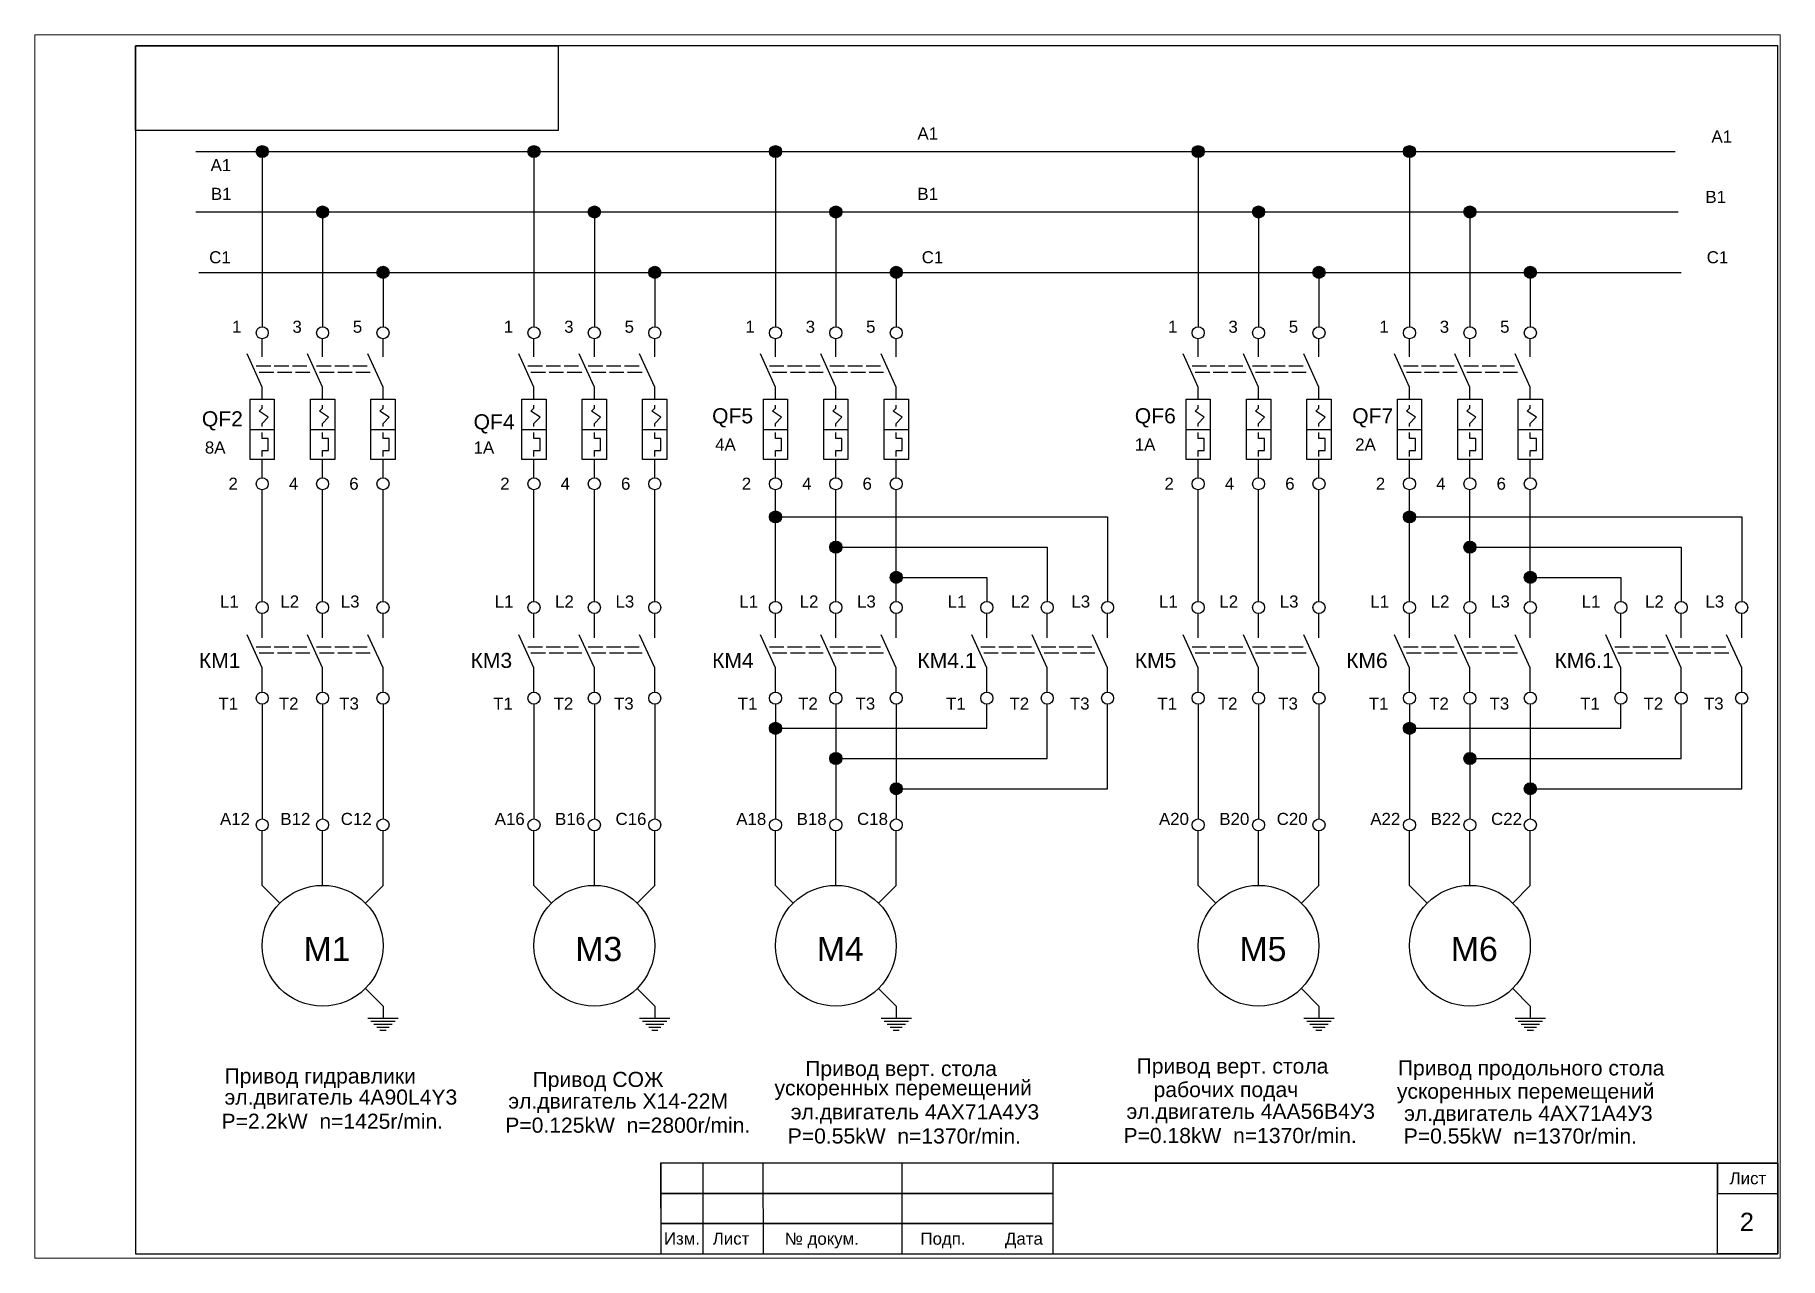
# Paper-space layout 'Лист1' of a CAD drawing. Header units: millimetres. Extents: x 1 to 290, y 1 to 203.
# The model-space entities are those that its viewports show. They can reach past a viewport. Long polylines and large blocks are cut down to what shows.
import ezdxf

# ---------------------------------------------------------------- set-up
doc = ezdxf.new("R2010")
doc.units = ezdxf.units.MM
doc.linetypes.add('ACAD_ISO02W100', pattern=[15, 12, -3])
for name, color, linetype, lineweight in [('Маркировка', 7, 'Continuous', 25), ('Оформление', 7, 'Continuous', 30), ('Элементы', 7, 'Continuous', 30)]:
    doc.layers.add(name, color=color, linetype=linetype, lineweight=lineweight)
doc.styles.get("Standard").update_dxf_attribs({"font": 'arial.ttf'})

msp = doc.modelspace()

# ---------------------------------------------------------------- hatches: boundary and pattern name
at = {"layer": 'Элементы'}
h = msp.add_hatch(color=256, dxfattribs=at)
h.dxf.hatch_style = 1
h.paths.add_polyline_path([(5986.19, 907.06, 1), (5984.19, 907.06, 1)])
h = msp.add_hatch(color=256, dxfattribs=at)
h.dxf.hatch_style = 1
h.paths.add_polyline_path([(6031.19, 907.06, 1), (6029.19, 907.06, 1)])
h = msp.add_hatch(color=256, dxfattribs=at)
h.dxf.hatch_style = 1
h.paths.add_polyline_path([(6071.19, 907.06, 1), (6069.19, 907.06, 1)])
h = msp.add_hatch(color=256, dxfattribs=at)
h.dxf.hatch_style = 1
h.paths.add_polyline_path([(6141.19, 907.06, 1), (6139.19, 907.06, 1)])
h = msp.add_hatch(color=256, dxfattribs=at)
h.dxf.hatch_style = 1
h.paths.add_polyline_path([(6176.19, 907.06, 1), (6174.19, 907.06, 1)])
h = msp.add_hatch(color=256, dxfattribs=at)
h.dxf.hatch_style = 1
h.paths.add_polyline_path([(5996.19, 897.06, 1), (5994.19, 897.06, 1)])
h = msp.add_hatch(color=256, dxfattribs=at)
h.dxf.hatch_style = 1
h.paths.add_polyline_path([(6041.19, 897.06, 1), (6039.19, 897.06, 1)])
h = msp.add_hatch(color=256, dxfattribs=at)
h.dxf.hatch_style = 1
h.paths.add_polyline_path([(6081.19, 897.06, 1), (6079.19, 897.06, 1)])
h = msp.add_hatch(color=256, dxfattribs=at)
h.dxf.hatch_style = 1
h.paths.add_polyline_path([(6151.19, 897.06, 1), (6149.19, 897.06, 1)])
h = msp.add_hatch(color=256, dxfattribs=at)
h.dxf.hatch_style = 1
h.paths.add_polyline_path([(6186.19, 897.06, 1), (6184.19, 897.06, 1)])
h = msp.add_hatch(color=256, dxfattribs=at)
h.dxf.hatch_style = 1
h.paths.add_polyline_path([(6006.19, 887.06, 1), (6004.19, 887.06, 1)])
h = msp.add_hatch(color=256, dxfattribs=at)
h.dxf.hatch_style = 1
h.paths.add_polyline_path([(6051.19, 887.06, 1), (6049.19, 887.06, 1)])
h = msp.add_hatch(color=256, dxfattribs=at)
h.dxf.hatch_style = 1
h.paths.add_polyline_path([(6091.19, 887.06, 1), (6089.19, 887.06, 1)])
h = msp.add_hatch(color=256, dxfattribs=at)
h.dxf.hatch_style = 1
h.paths.add_polyline_path([(6161.19, 887.06, 1), (6159.19, 887.06, 1)])
h = msp.add_hatch(color=256, dxfattribs=at)
h.dxf.hatch_style = 1
h.paths.add_polyline_path([(6196.19, 887.06, 1), (6194.19, 887.06, 1)])
h = msp.add_hatch(color=256, dxfattribs=at)
h.dxf.hatch_style = 1
h.paths.add_polyline_path([(6071.19, 846.56, 1), (6069.19, 846.56, 1)])
h = msp.add_hatch(color=256, dxfattribs=at)
h.dxf.hatch_style = 1
h.paths.add_polyline_path([(6176.19, 846.56, 1), (6174.19, 846.56, 1)])
h = msp.add_hatch(color=256, dxfattribs=at)
h.dxf.hatch_style = 1
h.paths.add_polyline_path([(6081.19, 841.56, 1), (6079.19, 841.56, 1)])
h = msp.add_hatch(color=256, dxfattribs=at)
h.dxf.hatch_style = 1
h.paths.add_polyline_path([(6186.19, 841.56, 1), (6184.19, 841.56, 1)])
h = msp.add_hatch(color=256, dxfattribs=at)
h.dxf.hatch_style = 1
h.paths.add_polyline_path([(6091.19, 836.56, 1), (6089.19, 836.56, 1)])
h = msp.add_hatch(color=256, dxfattribs=at)
h.dxf.hatch_style = 1
h.paths.add_polyline_path([(6196.19, 836.56, 1), (6194.19, 836.56, 1)])
h = msp.add_hatch(color=256, dxfattribs=at)
h.dxf.hatch_style = 1
h.paths.add_polyline_path([(6071.19, 811.56, 1), (6069.19, 811.56, 1)])
h = msp.add_hatch(color=256, dxfattribs=at)
h.dxf.hatch_style = 1
h.paths.add_polyline_path([(6176.19, 811.56, 1), (6174.19, 811.56, 1)])
h = msp.add_hatch(color=256, dxfattribs=at)
h.dxf.hatch_style = 1
h.paths.add_polyline_path([(6081.19, 806.56, 1), (6079.19, 806.56, 1)])
h = msp.add_hatch(color=256, dxfattribs=at)
h.dxf.hatch_style = 1
h.paths.add_polyline_path([(6186.19, 806.56, 1), (6184.19, 806.56, 1)])
h = msp.add_hatch(color=256, dxfattribs=at)
h.dxf.hatch_style = 1
h.paths.add_polyline_path([(6091.19, 801.56, 1), (6089.19, 801.56, 1)])
h = msp.add_hatch(color=256, dxfattribs=at)
h.dxf.hatch_style = 1
h.paths.add_polyline_path([(6196.19, 801.56, 1), (6194.19, 801.56, 1)])

# ---------------------------------------------------------------- linework, layer by layer
at = {"layer": 'Оформление'}
for p, q in [((6236.19, 924.56), (5964.19, 924.56)), ((5964.19, 924.56), (5964.19, 724.56)), ((6236.19, 724.56), (6236.19, 924.56)), ((5964.19, 724.56), (6236.19, 724.56)), ((6051.19, 724.56), (6236.19, 724.56)), ((6051.19, 724.56), (6236.19, 724.56)), ((6051.19, 724.56), (6236.19, 724.56))]:
    msp.add_line(p, q, dxfattribs=at)
at = {"layer": 'Оформление', "lineweight": 35}
msp.add_line((6116.19, 739.56), (6236.19, 739.56), dxfattribs=at)
at = {"layer": 'Оформление'}
for points in [[(6051.19, 724.56), (6068.19, 724.56), (6068.17, 739.56), (6051.17, 739.56)], [(6051.19, 734.56), (6116.19, 734.56), (6116.19, 739.56), (6051.19, 739.56)], [(6051.19, 724.56), (6058.19, 724.56), (6058.19, 739.56), (6051.19, 739.56)], [(6051.19, 724.56), (6091.19, 724.56), (6091.19, 739.56), (6051.19, 739.56)], [(6236.19, 724.56), (6226.19, 724.56), (6226.19, 739.56), (6236.19, 739.56)], [(6236.19, 739.56), (6226.19, 739.56), (6226.19, 734.56), (6236.19, 734.56)], [(6051.19, 729.56), (6116.19, 729.56), (6116.19, 734.56), (6051.19, 734.56)], [(6051.19, 724.56), (6116.19, 724.56), (6116.19, 729.56), (6051.19, 729.56)]]:
    msp.add_lwpolyline(points, close=True, dxfattribs=at)
at = {"layer": 'Элементы'}
for p, q in [((5974.19, 907.06), (6219.19, 907.06)), ((5985.19, 907.06), (5985.19, 878.06)), ((6030.19, 907.06), (6030.19, 878.06)), ((6070.19, 907.06), (6070.19, 878.06)), ((6140.19, 907.06), (6140.19, 878.06)), ((6175.19, 907.06), (6175.19, 878.06)), ((5974.19, 897.06), (6219.69, 897.06)), ((5995.19, 897.06), (5995.19, 878.06)), ((6040.19, 897.06), (6040.19, 878.06)), ((6080.19, 897.06), (6080.19, 878.06)), ((6150.19, 897.06), (6150.19, 878.06)), ((6185.19, 897.06), (6185.19, 878.06)), ((5974.69, 887.06), (6220.19, 887.06)), ((6005.19, 887.06), (6005.19, 878.06)), ((6050.19, 887.06), (6050.19, 878.06)), ((6090.19, 887.06), (6090.19, 878.06)), ((6160.19, 887.06), (6160.19, 878.06)), ((6195.19, 887.06), (6195.19, 878.06)), ((5985.19, 873.06), (5985.19, 876.06)), ((5995.19, 873.06), (5995.19, 876.06)), ((6005.19, 873.06), (6005.19, 876.06)), ((6030.19, 873.06), (6030.19, 876.06)), ((6040.19, 873.06), (6040.19, 876.06)), ((6050.19, 873.06), (6050.19, 876.06)), ((6070.19, 873.06), (6070.19, 876.06)), ((6080.19, 873.06), (6080.19, 876.06)), ((6090.19, 873.06), (6090.19, 876.06)), ((6140.19, 873.06), (6140.19, 876.06)), ((6150.19, 873.06), (6150.19, 876.06)), ((6160.19, 873.06), (6160.19, 876.06)), ((6175.19, 873.06), (6175.19, 876.06)), ((6185.19, 873.06), (6185.19, 876.06)), ((6195.19, 873.06), (6195.19, 876.06)), ((5985.19, 868.06), (5982.69, 873.56)), ((5995.19, 868.06), (5992.69, 873.56)), ((6005.19, 868.06), (6002.69, 873.56)), ((6030.19, 868.06), (6027.69, 873.56)), ((6040.19, 868.06), (6037.69, 873.56)), ((6050.19, 868.06), (6047.69, 873.56)), ((6070.19, 868.06), (6067.69, 873.56)), ((6080.19, 868.06), (6077.69, 873.56)), ((6090.19, 868.06), (6087.69, 873.56)), ((6140.19, 868.06), (6137.69, 873.56)), ((6150.19, 868.06), (6147.69, 873.56)), ((6160.19, 868.06), (6157.69, 873.56)), ((6175.19, 868.06), (6172.69, 873.56)), ((6185.19, 868.06), (6182.69, 873.56)), ((6195.19, 868.06), (6192.69, 873.56)), ((5985.19, 866.06), (5985.19, 868.06)), ((5995.19, 866.06), (5995.19, 868.06)), ((6005.19, 866.06), (6005.19, 868.06)), ((6030.19, 866.06), (6030.19, 868.06)), ((6040.19, 866.06), (6040.19, 868.06)), ((6050.19, 866.06), (6050.19, 868.06)), ((6070.19, 866.06), (6070.19, 868.06)), ((6080.19, 866.06), (6080.19, 868.06)), ((6090.19, 866.06), (6090.19, 868.06)), ((6140.19, 866.06), (6140.19, 868.06)), ((6150.19, 866.06), (6150.19, 868.06)), ((6160.19, 866.06), (6160.19, 868.06)), ((6175.19, 866.06), (6175.19, 868.06)), ((6185.19, 866.06), (6185.19, 868.06)), ((6195.19, 866.06), (6195.19, 868.06)), ((5984.69, 864.06), (5985.19, 864.56)), ((5985.19, 864.56), (5985.19, 865.06)), ((5994.69, 864.06), (5995.19, 864.56)), ((5995.19, 864.56), (5995.19, 865.06)), ((6004.69, 864.06), (6005.19, 864.56)), ((6005.19, 864.56), (6005.19, 865.06)), ((6029.69, 864.06), (6030.19, 864.56)), ((6030.19, 864.56), (6030.19, 865.06)), ((6039.69, 864.06), (6040.19, 864.56)), ((6040.19, 864.56), (6040.19, 865.06)), ((6049.69, 864.06), (6050.19, 864.56)), ((6050.19, 864.56), (6050.19, 865.06)), ((6069.69, 864.06), (6070.19, 864.56)), ((6070.19, 864.56), (6070.19, 865.06)), ((6079.69, 864.06), (6080.19, 864.56)), ((6080.19, 864.56), (6080.19, 865.06)), ((6089.69, 864.06), (6090.19, 864.56)), ((6090.19, 864.56), (6090.19, 865.06)), ((6139.69, 864.06), (6140.19, 864.56)), ((6140.19, 864.56), (6140.19, 865.06)), ((6149.69, 864.06), (6150.19, 864.56)), ((6150.19, 864.56), (6150.19, 865.06)), ((6159.69, 864.06), (6160.19, 864.56)), ((6160.19, 864.56), (6160.19, 865.06)), ((6174.69, 864.06), (6175.19, 864.56)), ((6175.19, 864.56), (6175.19, 865.06)), ((6184.69, 864.06), (6185.19, 864.56)), ((6185.19, 864.56), (6185.19, 865.06)), ((6194.69, 864.06), (6195.19, 864.56)), ((6195.19, 864.56), (6195.19, 865.06)), ((5986.19, 863.06), (5984.69, 864.06)), ((5985.19, 862.06), (5986.19, 863.06)), ((5985.19, 861.56), (5985.19, 862.06)), ((5996.19, 863.06), (5994.69, 864.06)), ((5995.19, 862.06), (5996.19, 863.06)), ((5995.19, 861.56), (5995.19, 862.06)), ((6006.19, 863.06), (6004.69, 864.06)), ((6005.19, 862.06), (6006.19, 863.06)), ((6005.19, 861.56), (6005.19, 862.06)), ((6031.19, 863.06), (6029.69, 864.06)), ((6030.19, 862.06), (6031.19, 863.06)), ((6030.19, 861.56), (6030.19, 862.06)), ((6041.19, 863.06), (6039.69, 864.06)), ((6040.19, 862.06), (6041.19, 863.06)), ((6040.19, 861.56), (6040.19, 862.06)), ((6051.19, 863.06), (6049.69, 864.06)), ((6050.19, 862.06), (6051.19, 863.06)), ((6050.19, 861.56), (6050.19, 862.06)), ((6071.19, 863.06), (6069.69, 864.06)), ((6070.19, 862.06), (6071.19, 863.06)), ((6070.19, 861.56), (6070.19, 862.06)), ((6081.19, 863.06), (6079.69, 864.06)), ((6080.19, 862.06), (6081.19, 863.06)), ((6080.19, 861.56), (6080.19, 862.06)), ((6091.19, 863.06), (6089.69, 864.06)), ((6090.19, 862.06), (6091.19, 863.06)), ((6090.19, 861.56), (6090.19, 862.06)), ((6141.19, 863.06), (6139.69, 864.06)), ((6140.19, 862.06), (6141.19, 863.06)), ((6140.19, 861.56), (6140.19, 862.06)), ((6151.19, 863.06), (6149.69, 864.06)), ((6150.19, 862.06), (6151.19, 863.06)), ((6150.19, 861.56), (6150.19, 862.06)), ((6161.19, 863.06), (6159.69, 864.06)), ((6160.19, 862.06), (6161.19, 863.06)), ((6160.19, 861.56), (6160.19, 862.06)), ((6176.19, 863.06), (6174.69, 864.06)), ((6175.19, 862.06), (6176.19, 863.06)), ((6175.19, 861.56), (6175.19, 862.06)), ((6186.19, 863.06), (6184.69, 864.06)), ((6185.19, 862.06), (6186.19, 863.06)), ((6185.19, 861.56), (6185.19, 862.06)), ((6196.19, 863.06), (6194.69, 864.06)), ((6195.19, 862.06), (6196.19, 863.06)), ((6195.19, 861.56), (6195.19, 862.06)), ((5983.19, 861.06), (5987.19, 861.06)), ((5985.19, 859.56), (5985.19, 860.56)), ((5986.19, 859.56), (5985.19, 859.56)), ((5986.19, 857.56), (5986.19, 859.56)), ((5993.19, 861.06), (5997.19, 861.06)), ((5995.19, 859.56), (5995.19, 860.56)), ((5996.19, 859.56), (5995.19, 859.56)), ((5996.19, 857.56), (5996.19, 859.56)), ((6003.19, 861.06), (6007.19, 861.06)), ((6005.19, 859.56), (6005.19, 860.56)), ((6006.19, 859.56), (6005.19, 859.56)), ((6006.19, 857.56), (6006.19, 859.56)), ((6028.19, 861.06), (6032.19, 861.06)), ((6030.19, 859.56), (6030.19, 860.56)), ((6031.19, 859.56), (6030.19, 859.56)), ((6031.19, 857.56), (6031.19, 859.56)), ((6038.19, 861.06), (6042.19, 861.06)), ((6040.19, 859.56), (6040.19, 860.56)), ((6041.19, 859.56), (6040.19, 859.56)), ((6041.19, 857.56), (6041.19, 859.56)), ((6048.19, 861.06), (6052.19, 861.06)), ((6050.19, 859.56), (6050.19, 860.56)), ((6051.19, 859.56), (6050.19, 859.56)), ((6051.19, 857.56), (6051.19, 859.56)), ((6068.19, 861.06), (6072.19, 861.06)), ((6070.19, 859.56), (6070.19, 860.56)), ((6071.19, 859.56), (6070.19, 859.56)), ((6071.19, 857.56), (6071.19, 859.56)), ((6078.19, 861.06), (6082.19, 861.06)), ((6080.19, 859.56), (6080.19, 860.56)), ((6081.19, 859.56), (6080.19, 859.56)), ((6081.19, 857.56), (6081.19, 859.56)), ((6088.19, 861.06), (6092.19, 861.06)), ((6090.19, 859.56), (6090.19, 860.56)), ((6091.19, 859.56), (6090.19, 859.56)), ((6091.19, 857.56), (6091.19, 859.56)), ((6138.19, 861.06), (6142.19, 861.06)), ((6140.19, 859.56), (6140.19, 860.56)), ((6141.19, 859.56), (6140.19, 859.56)), ((6141.19, 857.56), (6141.19, 859.56)), ((6148.19, 861.06), (6152.19, 861.06)), ((6150.19, 859.56), (6150.19, 860.56)), ((6151.19, 859.56), (6150.19, 859.56)), ((6151.19, 857.56), (6151.19, 859.56)), ((6158.19, 861.06), (6162.19, 861.06)), ((6160.19, 859.56), (6160.19, 860.56)), ((6161.19, 859.56), (6160.19, 859.56)), ((6161.19, 857.56), (6161.19, 859.56)), ((6173.19, 861.06), (6177.19, 861.06)), ((6175.19, 859.56), (6175.19, 860.56)), ((6176.19, 859.56), (6175.19, 859.56)), ((6176.19, 857.56), (6176.19, 859.56)), ((6183.19, 861.06), (6187.19, 861.06)), ((6185.19, 859.56), (6185.19, 860.56)), ((6186.19, 859.56), (6185.19, 859.56)), ((6186.19, 857.56), (6186.19, 859.56)), ((6193.19, 861.06), (6197.19, 861.06)), ((6195.19, 859.56), (6195.19, 860.56)), ((6196.19, 859.56), (6195.19, 859.56)), ((6196.19, 857.56), (6196.19, 859.56)), ((5985.19, 856.56), (5985.19, 857.56)), ((5985.19, 857.56), (5986.19, 857.56)), ((5985.19, 853.06), (5985.19, 856.06)), ((5995.19, 856.56), (5995.19, 857.56)), ((5995.19, 857.56), (5996.19, 857.56)), ((5995.19, 853.06), (5995.19, 856.06)), ((6005.19, 856.56), (6005.19, 857.56)), ((6005.19, 857.56), (6006.19, 857.56)), ((6005.19, 853.06), (6005.19, 856.06)), ((6030.19, 856.56), (6030.19, 857.56)), ((6030.19, 857.56), (6031.19, 857.56)), ((6030.19, 853.06), (6030.19, 856.06)), ((6040.19, 856.56), (6040.19, 857.56)), ((6040.19, 857.56), (6041.19, 857.56)), ((6040.19, 853.06), (6040.19, 856.06)), ((6050.19, 856.56), (6050.19, 857.56)), ((6050.19, 857.56), (6051.19, 857.56)), ((6050.19, 853.06), (6050.19, 856.06)), ((6070.19, 856.56), (6070.19, 857.56)), ((6070.19, 857.56), (6071.19, 857.56)), ((6070.19, 853.06), (6070.19, 856.06)), ((6080.19, 856.56), (6080.19, 857.56)), ((6080.19, 857.56), (6081.19, 857.56)), ((6080.19, 853.06), (6080.19, 856.06)), ((6090.19, 856.56), (6090.19, 857.56)), ((6090.19, 857.56), (6091.19, 857.56)), ((6090.19, 853.06), (6090.19, 856.06)), ((6140.19, 856.56), (6140.19, 857.56)), ((6140.19, 857.56), (6141.19, 857.56)), ((6140.19, 853.06), (6140.19, 856.06)), ((6150.19, 856.56), (6150.19, 857.56)), ((6150.19, 857.56), (6151.19, 857.56)), ((6150.19, 853.06), (6150.19, 856.06)), ((6160.19, 856.56), (6160.19, 857.56)), ((6160.19, 857.56), (6161.19, 857.56)), ((6160.19, 853.06), (6160.19, 856.06)), ((6175.19, 856.56), (6175.19, 857.56)), ((6175.19, 857.56), (6176.19, 857.56)), ((6175.19, 853.06), (6175.19, 856.06)), ((6185.19, 856.56), (6185.19, 857.56)), ((6185.19, 857.56), (6186.19, 857.56)), ((6185.19, 853.06), (6185.19, 856.06)), ((6195.19, 856.56), (6195.19, 857.56)), ((6195.19, 857.56), (6196.19, 857.56)), ((6195.19, 853.06), (6195.19, 856.06)), ((5985.19, 832.56), (5985.19, 851.06)), ((5995.19, 832.56), (5995.19, 851.06)), ((6005.19, 832.56), (6005.19, 851.06)), ((6030.19, 832.56), (6030.19, 851.06)), ((6040.19, 832.56), (6040.19, 851.06)), ((6050.19, 832.56), (6050.19, 851.06)), ((6070.19, 832.56), (6070.19, 851.06)), ((6080.19, 832.56), (6080.19, 851.06)), ((6090.19, 832.56), (6090.19, 851.06)), ((6140.19, 832.56), (6140.19, 851.06)), ((6150.19, 832.56), (6150.19, 851.06)), ((6160.19, 832.56), (6160.19, 851.06)), ((6175.19, 832.56), (6175.19, 851.06)), ((6185.19, 832.56), (6185.19, 851.06)), ((6195.19, 832.56), (6195.19, 851.06)), ((6070.19, 846.56), (6125.19, 846.56)), ((6125.19, 846.56), (6125.19, 832.56)), ((6175.19, 846.56), (6230.19, 846.56)), ((6230.19, 846.56), (6230.19, 832.56)), ((6080.19, 841.56), (6115.19, 841.56)), ((6115.19, 841.56), (6115.19, 832.56)), ((6185.19, 841.56), (6220.19, 841.56)), ((6220.19, 841.56), (6220.19, 832.56)), ((6090.19, 836.56), (6105.19, 836.56)), ((6105.19, 836.56), (6105.19, 832.56)), ((6195.19, 836.56), (6210.19, 836.56)), ((6210.19, 836.56), (6210.19, 832.56)), ((5985.19, 826.56), (5985.19, 830.56)), ((5995.19, 826.56), (5995.19, 830.56)), ((6005.19, 826.56), (6005.19, 830.56)), ((6030.19, 826.56), (6030.19, 830.56)), ((6040.19, 826.56), (6040.19, 830.56)), ((6050.19, 826.56), (6050.19, 830.56)), ((6070.19, 826.56), (6070.19, 830.56)), ((6080.19, 826.56), (6080.19, 830.56)), ((6090.19, 826.56), (6090.19, 830.56)), ((6105.19, 826.56), (6105.19, 830.56)), ((6115.19, 826.56), (6115.19, 830.56)), ((6125.19, 826.56), (6125.19, 830.56)), ((6140.19, 826.56), (6140.19, 830.56)), ((6150.19, 826.56), (6150.19, 830.56)), ((6160.19, 826.56), (6160.19, 830.56)), ((6175.19, 826.56), (6175.19, 830.56)), ((6185.19, 826.56), (6185.19, 830.56)), ((6195.19, 826.56), (6195.19, 830.56)), ((6210.19, 826.56), (6210.19, 830.56)), ((6220.19, 826.56), (6220.19, 830.56)), ((6230.19, 826.56), (6230.19, 830.56)), ((5985.19, 821.56), (5982.69, 827.06)), ((5995.19, 821.56), (5992.69, 827.06)), ((6005.19, 821.56), (6002.69, 827.06)), ((6030.19, 821.56), (6027.69, 827.06)), ((6040.19, 821.56), (6037.69, 827.06)), ((6050.19, 821.56), (6047.69, 827.06)), ((6070.19, 821.56), (6067.69, 827.06)), ((6080.19, 821.56), (6077.69, 827.06)), ((6090.19, 821.56), (6087.69, 827.06)), ((6105.19, 821.56), (6102.69, 827.06)), ((6115.19, 821.56), (6112.69, 827.06)), ((6125.19, 821.56), (6122.69, 827.06)), ((6140.19, 821.56), (6137.69, 827.06)), ((6150.19, 821.56), (6147.69, 827.06)), ((6160.19, 821.56), (6157.69, 827.06)), ((6175.19, 821.56), (6172.69, 827.06)), ((6185.19, 821.56), (6182.69, 827.06)), ((6195.19, 821.56), (6192.69, 827.06)), ((6210.19, 821.56), (6207.69, 827.06)), ((6220.19, 821.56), (6217.69, 827.06)), ((6230.19, 821.56), (6227.69, 827.06)), ((5985.19, 817.56), (5985.19, 821.56)), ((5995.19, 817.56), (5995.19, 821.56)), ((6005.19, 817.56), (6005.19, 821.56)), ((6030.19, 817.56), (6030.19, 821.56)), ((6040.19, 817.56), (6040.19, 821.56)), ((6050.19, 817.56), (6050.19, 821.56)), ((6070.19, 817.56), (6070.19, 821.56)), ((6080.19, 817.56), (6080.19, 821.56)), ((6090.19, 817.56), (6090.19, 821.56)), ((6105.19, 817.56), (6105.19, 821.56)), ((6115.19, 817.56), (6115.19, 821.56)), ((6125.19, 817.56), (6125.19, 821.56)), ((6140.19, 817.56), (6140.19, 821.56)), ((6150.19, 817.56), (6150.19, 821.56)), ((6160.19, 817.56), (6160.19, 821.56)), ((6175.19, 817.56), (6175.19, 821.56)), ((6185.19, 817.56), (6185.19, 821.56)), ((6195.19, 817.56), (6195.19, 821.56)), ((6210.19, 817.56), (6210.19, 821.56)), ((6220.19, 817.56), (6220.19, 821.56)), ((6230.19, 817.56), (6230.19, 821.56)), ((5985.19, 815.56), (5985.19, 796.56)), ((5995.19, 815.56), (5995.19, 796.56)), ((6005.19, 815.56), (6005.19, 796.56)), ((6030.19, 815.56), (6030.19, 796.56)), ((6040.19, 815.56), (6040.19, 796.56)), ((6050.19, 815.56), (6050.19, 796.56)), ((6070.19, 815.56), (6070.19, 796.56)), ((6080.19, 815.56), (6080.19, 796.56)), ((6090.19, 815.56), (6090.19, 796.56)), ((6105.19, 811.56), (6105.19, 815.56)), ((6115.19, 806.56), (6115.19, 815.56)), ((6125.19, 801.56), (6125.19, 815.56)), ((6140.19, 815.56), (6140.19, 796.56)), ((6150.19, 815.56), (6150.19, 796.56)), ((6160.19, 815.56), (6160.19, 796.56)), ((6175.19, 815.56), (6175.19, 796.56)), ((6185.19, 815.56), (6185.19, 796.56)), ((6195.19, 815.56), (6195.19, 796.56)), ((6210.19, 811.56), (6210.19, 815.56)), ((6220.19, 806.56), (6220.19, 815.56)), ((6230.19, 801.56), (6230.19, 815.56)), ((6070.19, 811.56), (6105.19, 811.56)), ((6175.19, 811.56), (6210.19, 811.56)), ((6080.19, 806.56), (6115.19, 806.56)), ((6185.19, 806.56), (6220.19, 806.56)), ((6090.19, 801.56), (6125.19, 801.56)), ((6195.19, 801.56), (6230.19, 801.56)), ((5985.19, 785.56), (5985.19, 794.56)), ((5995.19, 785.56), (5995.19, 794.56)), ((6005.19, 785.56), (6005.19, 794.56)), ((6030.19, 785.56), (6030.19, 794.56)), ((6040.19, 785.56), (6040.19, 794.56)), ((6050.19, 785.56), (6050.19, 794.56)), ((6070.19, 785.56), (6070.19, 794.56)), ((6080.19, 785.56), (6080.19, 794.56)), ((6090.19, 785.56), (6090.19, 794.56)), ((6140.19, 785.56), (6140.19, 794.56)), ((6150.19, 785.56), (6150.19, 794.56)), ((6160.19, 785.56), (6160.19, 794.56)), ((6175.19, 785.56), (6175.19, 794.56)), ((6185.19, 785.56), (6185.19, 794.56)), ((6195.19, 785.56), (6195.19, 794.56)), ((5988.12, 782.63), (5985.19, 785.56)), ((6002.27, 782.63), (6005.19, 785.56)), ((6033.12, 782.63), (6030.19, 785.56)), ((6047.27, 782.63), (6050.19, 785.56)), ((6073.12, 782.63), (6070.19, 785.56)), ((6087.27, 782.63), (6090.19, 785.56)), ((6143.12, 782.63), (6140.19, 785.56)), ((6157.27, 782.63), (6160.19, 785.56)), ((6178.12, 782.63), (6175.19, 785.56)), ((6192.27, 782.63), (6195.19, 785.56)), ((6002.27, 768.49), (6005.19, 765.56)), ((6047.27, 768.49), (6050.19, 765.56)), ((6087.27, 768.49), (6090.19, 765.56)), ((6157.27, 768.49), (6160.19, 765.56)), ((6192.27, 768.49), (6195.19, 765.56)), ((6002.69, 763.56), (6007.69, 763.56)), ((6003.19, 763.06), (6007.19, 763.06)), ((6005.19, 765.56), (6005.19, 763.56)), ((6047.69, 763.56), (6052.69, 763.56)), ((6048.19, 763.06), (6052.19, 763.06)), ((6050.19, 765.56), (6050.19, 763.56)), ((6087.69, 763.56), (6092.69, 763.56)), ((6088.19, 763.06), (6092.19, 763.06)), ((6090.19, 765.56), (6090.19, 763.56)), ((6157.69, 763.56), (6162.69, 763.56)), ((6158.19, 763.06), (6162.19, 763.06)), ((6160.19, 765.56), (6160.19, 763.56)), ((6192.69, 763.56), (6197.69, 763.56)), ((6193.19, 763.06), (6197.19, 763.06)), ((6195.19, 765.56), (6195.19, 763.56)), ((6003.69, 762.56), (6006.69, 762.56)), ((6004.19, 762.06), (6006.19, 762.06)), ((6004.69, 761.56), (6005.69, 761.56)), ((6048.69, 762.56), (6051.69, 762.56)), ((6049.19, 762.06), (6051.19, 762.06)), ((6049.69, 761.56), (6050.69, 761.56)), ((6088.69, 762.56), (6091.69, 762.56)), ((6089.19, 762.06), (6091.19, 762.06)), ((6089.69, 761.56), (6090.69, 761.56)), ((6158.69, 762.56), (6161.69, 762.56)), ((6159.19, 762.06), (6161.19, 762.06)), ((6159.69, 761.56), (6160.69, 761.56)), ((6193.69, 762.56), (6196.69, 762.56)), ((6194.19, 762.06), (6196.19, 762.06)), ((6194.69, 761.56), (6195.69, 761.56))]:
    msp.add_line(p, q, dxfattribs=at)
at = {"layer": 'Элементы', "linetype": 'ACAD_ISO02W100', "lineweight": 25, "ltscale": 0.2}
for p, q in [((5984.19, 871.56), (5992.69, 871.56)), ((5984.69, 870.56), (5993.19, 870.56)), ((5994.19, 871.56), (6002.69, 871.56)), ((5994.69, 870.56), (6003.19, 870.56)), ((6029.19, 871.56), (6037.69, 871.56)), ((6029.69, 870.56), (6038.19, 870.56)), ((6039.19, 871.56), (6047.69, 871.56)), ((6039.69, 870.56), (6048.19, 870.56)), ((6069.19, 871.56), (6077.69, 871.56)), ((6069.69, 870.56), (6078.19, 870.56)), ((6079.19, 871.56), (6087.69, 871.56)), ((6079.69, 870.56), (6088.19, 870.56)), ((6139.19, 871.56), (6147.69, 871.56)), ((6139.69, 870.56), (6148.19, 870.56)), ((6149.19, 871.56), (6157.69, 871.56)), ((6149.69, 870.56), (6158.19, 870.56)), ((6174.19, 871.56), (6182.69, 871.56)), ((6174.69, 870.56), (6183.19, 870.56)), ((6184.19, 871.56), (6192.69, 871.56)), ((6184.69, 870.56), (6193.19, 870.56)), ((5984.19, 825.06), (5992.69, 825.06)), ((5984.69, 824.06), (5993.19, 824.06)), ((5994.19, 825.06), (6002.69, 825.06)), ((5994.69, 824.06), (6003.19, 824.06)), ((6029.19, 825.06), (6037.69, 825.06)), ((6029.69, 824.06), (6038.19, 824.06)), ((6039.19, 825.06), (6047.69, 825.06)), ((6039.69, 824.06), (6048.19, 824.06)), ((6069.19, 825.06), (6077.69, 825.06)), ((6069.69, 824.06), (6078.19, 824.06)), ((6079.19, 825.06), (6087.69, 825.06)), ((6079.69, 824.06), (6088.19, 824.06)), ((6104.19, 825.06), (6112.69, 825.06)), ((6104.69, 824.06), (6113.19, 824.06)), ((6114.19, 825.06), (6122.69, 825.06)), ((6114.69, 824.06), (6123.19, 824.06)), ((6139.19, 825.06), (6147.69, 825.06)), ((6139.69, 824.06), (6148.19, 824.06)), ((6149.19, 825.06), (6157.69, 825.06)), ((6149.69, 824.06), (6158.19, 824.06)), ((6174.19, 825.06), (6182.69, 825.06)), ((6174.69, 824.06), (6183.19, 824.06)), ((6184.19, 825.06), (6192.69, 825.06)), ((6184.69, 824.06), (6193.19, 824.06)), ((6209.19, 825.06), (6217.69, 825.06)), ((6209.69, 824.06), (6218.19, 824.06)), ((6219.19, 825.06), (6227.69, 825.06)), ((6219.69, 824.06), (6228.19, 824.06))]:
    msp.add_line(p, q, dxfattribs=at)
at = {"layer": 'Элементы'}
for points in [[(6034.19, 924.56), (6034.19, 910.56), (5964.19, 910.56), (5964.19, 924.56)], [(5983.19, 856.06), (5983.19, 866.06), (5987.19, 866.06), (5987.19, 856.06)], [(5993.19, 856.06), (5993.19, 866.06), (5997.19, 866.06), (5997.19, 856.06)], [(6003.19, 856.06), (6003.19, 866.06), (6007.19, 866.06), (6007.19, 856.06)], [(6028.19, 856.06), (6028.19, 866.06), (6032.19, 866.06), (6032.19, 856.06)], [(6038.19, 856.06), (6038.19, 866.06), (6042.19, 866.06), (6042.19, 856.06)], [(6048.19, 856.06), (6048.19, 866.06), (6052.19, 866.06), (6052.19, 856.06)], [(6068.19, 856.06), (6068.19, 866.06), (6072.19, 866.06), (6072.19, 856.06)], [(6078.19, 856.06), (6078.19, 866.06), (6082.19, 866.06), (6082.19, 856.06)], [(6088.19, 856.06), (6088.19, 866.06), (6092.19, 866.06), (6092.19, 856.06)], [(6138.19, 856.06), (6138.19, 866.06), (6142.19, 866.06), (6142.19, 856.06)], [(6148.19, 856.06), (6148.19, 866.06), (6152.19, 866.06), (6152.19, 856.06)], [(6158.19, 856.06), (6158.19, 866.06), (6162.19, 866.06), (6162.19, 856.06)], [(6173.19, 856.06), (6173.19, 866.06), (6177.19, 866.06), (6177.19, 856.06)], [(6183.19, 856.06), (6183.19, 866.06), (6187.19, 866.06), (6187.19, 856.06)], [(6193.19, 856.06), (6193.19, 866.06), (6197.19, 866.06), (6197.19, 856.06)]]:
    msp.add_lwpolyline(points, close=True, dxfattribs=at)
for centre, radius in [((5985.19, 907.06), 1), ((6030.19, 907.06), 1), ((6070.19, 907.06), 1), ((6140.19, 907.06), 1), ((6175.19, 907.06), 1), ((5995.19, 897.06), 1), ((6040.19, 897.06), 1), ((6080.19, 897.06), 1), ((6150.19, 897.06), 1), ((6185.19, 897.06), 1), ((6005.19, 887.06), 1), ((6050.19, 887.06), 1), ((6090.19, 887.06), 1), ((6160.19, 887.06), 1), ((6195.19, 887.06), 1), ((5985.19, 877.06), 1), ((5995.19, 877.06), 1), ((6005.19, 877.06), 1), ((6030.19, 877.06), 1), ((6040.19, 877.06), 1), ((6050.19, 877.06), 1), ((6070.19, 877.06), 1), ((6080.19, 877.06), 1), ((6090.19, 877.06), 1), ((6140.19, 877.06), 1), ((6150.19, 877.06), 1), ((6160.19, 877.06), 1), ((6175.19, 877.06), 1), ((6185.19, 877.06), 1), ((6195.19, 877.06), 1), ((5985.19, 852.06), 1), ((5995.19, 852.06), 1), ((6005.19, 852.06), 1), ((6030.19, 852.06), 1), ((6040.19, 852.06), 1), ((6050.19, 852.06), 1), ((6070.19, 852.06), 1), ((6080.19, 852.06), 1), ((6090.19, 852.06), 1), ((6140.19, 852.06), 1), ((6150.19, 852.06), 1), ((6160.19, 852.06), 1), ((6175.19, 852.06), 1), ((6185.19, 852.06), 1), ((6195.19, 852.06), 1), ((6070.19, 846.56), 1), ((6175.19, 846.56), 1), ((6080.19, 841.56), 1), ((6185.19, 841.56), 1), ((6090.19, 836.56), 1), ((6195.19, 836.56), 1), ((5985.19, 831.56), 1), ((5995.19, 831.56), 1), ((6005.19, 831.56), 1), ((6030.19, 831.56), 1), ((6040.19, 831.56), 1), ((6050.19, 831.56), 1), ((6070.19, 831.56), 1), ((6080.19, 831.56), 1), ((6090.19, 831.56), 1), ((6105.19, 831.56), 1), ((6115.19, 831.56), 1), ((6125.19, 831.56), 1), ((6140.19, 831.56), 1), ((6150.19, 831.56), 1), ((6160.19, 831.56), 1), ((6175.19, 831.56), 1), ((6185.19, 831.56), 1), ((6195.19, 831.56), 1), ((6210.19, 831.56), 1), ((6220.19, 831.56), 1), ((6230.19, 831.56), 1), ((5985.19, 816.56), 1), ((5995.19, 816.56), 1), ((6005.19, 816.56), 1), ((6030.19, 816.56), 1), ((6040.19, 816.56), 1), ((6050.19, 816.56), 1), ((6070.19, 816.56), 1), ((6080.19, 816.56), 1), ((6090.19, 816.56), 1), ((6105.19, 816.56), 1), ((6115.19, 816.56), 1), ((6125.19, 816.56), 1), ((6140.19, 816.56), 1), ((6150.19, 816.56), 1), ((6160.19, 816.56), 1), ((6175.19, 816.56), 1), ((6185.19, 816.56), 1), ((6195.19, 816.56), 1), ((6210.19, 816.56), 1), ((6220.19, 816.56), 1), ((6230.19, 816.56), 1), ((6070.19, 811.56), 1), ((6175.19, 811.56), 1), ((6080.19, 806.56), 1), ((6185.19, 806.56), 1), ((6090.19, 801.56), 1), ((6195.19, 801.56), 1), ((5985.19, 795.56), 1), ((5995.19, 795.56), 1), ((6005.19, 795.56), 1), ((6030.19, 795.56), 1), ((6040.19, 795.56), 1), ((6050.19, 795.56), 1), ((6070.19, 795.56), 1), ((6080.19, 795.56), 1), ((6090.19, 795.56), 1), ((6140.19, 795.56), 1), ((6150.19, 795.56), 1), ((6160.19, 795.56), 1), ((6175.19, 795.56), 1), ((6185.19, 795.56), 1), ((6195.19, 795.56), 1), ((5995.19, 775.56), 10), ((6040.19, 775.56), 10), ((6080.19, 775.56), 10), ((6150.19, 775.56), 10), ((6185.19, 775.56), 10)]:
    msp.add_circle(centre, radius, dxfattribs=at)

# ---------------------------------------------------------------- texts
at = {"layer": 'Маркировка'}
for s, height, p in [('А1', 2, (6093.69, 909.06)), ('А1', 2, (6225.19, 908.56)), ('А1', 2, (5976.64, 903.82)), ('В1', 2, (5976.69, 899.06)), ('В1', 2, (6093.69, 899.06)), ('В1', 2, (6224.19, 898.56)), ('С1', 2, (5976.4, 888.56)), ('С1', 2, (6094.4, 888.56)), ('С1', 2, (6224.4, 888.56)), ('1', 2, (5980.19, 877.06)), ('3', 2, (5990.19, 877.06)), ('5', 2, (6000.19, 877.06)), ('1', 2, (6025.19, 877.06)), ('3', 2, (6035.19, 877.06)), ('5', 2, (6045.19, 877.06)), ('1', 2, (6065.19, 877.06)), ('3', 2, (6075.19, 877.06)), ('5', 2, (6085.19, 877.06)), ('1', 2, (6135.19, 877.06)), ('3', 2, (6145.19, 877.06)), ('5', 2, (6155.19, 877.06)), ('1', 2, (6170.19, 877.06)), ('3', 2, (6180.19, 877.06)), ('5', 2, (6190.19, 877.06)), ('QF5', 2.5, (6059.69, 862.06)), ('QF6', 2.5, (6129.69, 862.06)), ('QF7', 2.5, (6165.69, 862.06)), ('QF2', 2.5, (5975.19, 861.56)), ('QF4', 2.5, (6020.19, 861.06)), ('8A', 2, (5975.69, 857.06)), ('1A', 2, (6020.19, 857.06)), ('4A', 2, (6060.19, 857.56)), ('1A', 2, (6129.69, 857.56)), ('2A', 2, (6166.19, 857.56)), ('2', 2, (5979.6, 851.07)), ('4', 2, (5989.6, 851.07)), ('6', 2, (5999.6, 851.07)), ('2', 2, (6024.6, 851.07)), ('4', 2, (6034.6, 851.07)), ('6', 2, (6044.6, 851.07)), ('2', 2, (6064.6, 851.07)), ('4', 2, (6074.6, 851.07)), ('6', 2, (6084.6, 851.07)), ('2', 2, (6134.6, 851.07)), ('4', 2, (6144.6, 851.07)), ('6', 2, (6154.6, 851.07)), ('2', 2, (6169.6, 851.07)), ('4', 2, (6179.6, 851.07)), ('6', 2, (6189.6, 851.07)), ('L1', 2, (5978.19, 831.56)), ('L2', 2, (5988.19, 831.56)), ('L3', 2, (5998.19, 831.56)), ('L1', 2, (6023.69, 831.56)), ('L2', 2, (6033.69, 831.56)), ('L3', 2, (6043.69, 831.56)), ('L1', 2, (6064.19, 831.56)), ('L2', 2, (6074.19, 831.56)), ('L3', 2, (6083.69, 831.56)), ('L1', 2, (6098.69, 831.56)), ('L2', 2, (6109.19, 831.56)), ('L3', 2, (6119.19, 831.56)), ('L1', 2, (6133.69, 831.56)), ('L2', 2, (6143.69, 831.56)), ('L3', 2, (6153.69, 831.56)), ('L1', 2, (6168.69, 831.56)), ('L2', 2, (6178.69, 831.56)), ('L3', 2, (6188.69, 831.56)), ('L1', 2, (6203.69, 831.56)), ('L2', 2, (6214.19, 831.56)), ('L3', 2, (6224.19, 831.56)), ('КМ1', 2.5, (5974.69, 821.56)), ('КМ3', 2.5, (6019.69, 821.56)), ('КМ4', 2.5, (6059.69, 821.56)), ('КМ4.1', 2.5, (6093.69, 821.56)), ('КМ5', 2.5, (6129.69, 821.56)), ('КМ6', 2.5, (6164.69, 821.56)), ('КМ6.1', 2.5, (6199.19, 821.56)), ('T1', 2, (5977.94, 814.66)), ('T2', 2, (5987.94, 814.66)), ('T3', 2, (5997.94, 814.66)), ('T1', 2, (6023.44, 814.66)), ('T2', 2, (6033.44, 814.66)), ('T3', 2, (6043.44, 814.66)), ('T1', 2, (6063.94, 814.66)), ('T2', 2, (6073.94, 814.66)), ('T3', 2, (6083.44, 814.66)), ('T1', 2, (6098.44, 814.66)), ('T2', 2, (6108.94, 814.66)), ('T3', 2, (6118.94, 814.66)), ('T1', 2, (6133.44, 814.66)), ('T2', 2, (6143.44, 814.66)), ('T3', 2, (6153.44, 814.66)), ('T1', 2, (6168.44, 814.66)), ('T2', 2, (6178.44, 814.66)), ('T3', 2, (6188.44, 814.66)), ('T1', 2, (6203.44, 814.66)), ('T2', 2, (6213.94, 814.66)), ('T3', 2, (6223.94, 814.66)), ('А12', 2, (5978.19, 795.56)), ('В12', 2, (5988.19, 795.56)), ('С12', 2, (5998.19, 795.56)), ('А16', 2, (6023.69, 795.56)), ('В16', 2, (6033.69, 795.56)), ('С16', 2, (6043.69, 795.56)), ('А18', 2, (6063.69, 795.56)), ('В18', 2, (6073.69, 795.56)), ('С18', 2, (6083.69, 795.56)), ('А20', 2, (6133.69, 795.56)), ('В20', 2, (6143.69, 795.56)), ('С20', 2, (6153.19, 795.56)), ('А22', 2, (6168.69, 795.56)), ('В22', 2, (6178.69, 795.56)), ('С22', 2, (6188.69, 795.56)), ('M1', 4, (5992.04, 773.03)), ('М3', 4, (6037.04, 773.03)), ('M4', 4, (6077.04, 773.03)), ('M5', 4, (6147.04, 773.03)), ('M6', 4, (6182.04, 773.03)), ('Привод гидравлики', 2.5, (5978.95, 752.75)), ('Привод СОЖ', 2.5, (6029.96, 752.18)), ('Привод верт. стола', 2.5, (6075.11, 753.98)), ('Привод верт. стола', 2.5, (6129.99, 754.4)), ('Привод продольного стола', 2.5, (6173.25, 754.08)), ('эл.двигатель 4A90L4Y3', 2.5, (5978.95, 749.25)), ('ускоренных перемещений', 2.5, (6070.02, 750.78)), ('рабочих подач', 2.5, (6132.8, 750.5)), ('ускоренных перемещений', 2.5, (6173.1, 750.23)), ('эл.двигатель Х14-22М', 2.5, (6025.94, 748.6)), ('эл.двигатель 4АХ71А4У3', 2.5, (6072.72, 746.81)), ('эл.двигатель 4АА56В4У3', 2.5, (6128.32, 746.89)), ('эл.двигатель 4АХ71А4У3', 2.5, (6174.3, 746.56)), ('P=2.2kW  n=1425r/min.', 2.5, (5978.45, 745.25)), ('P=0.125kW  n=2800r/min.', 2.5, (6025.44, 744.6)), ('P=0.55kW  n=1370r/min.', 2.5, (6072.22, 742.81)), ('P=0.18kW  n=1370r/min.', 2.5, (6127.82, 742.89)), ('P=0.55kW  n=1370r/min.', 2.5, (6174.23, 742.81))]:
    msp.add_text(s, height=height, dxfattribs=at).set_placement(p)
at = {"layer": 'Оформление'}
for s, height, p in [('Лист', 2, (6228.19, 736.06)), ('2', 3, (6229.89, 728.35)), ('Изм.', 2, (6051.7, 726.08)), ('Лист', 2, (6059.79, 726.07)), ('№ докум.', 2, (6071.72, 726.05)), ('Подп.', 2, (6094.19, 726.06)), ('Дата', 2, (6108.19, 726.06))]:
    msp.add_text(s, height=height, dxfattribs=at).set_placement(p)

psp = doc.layouts.new('Лист1')

# ---------------------------------------------------------------- viewports
at = {"layer": 'Элементы'}
psp.add_viewport(center=(145.9, 102.01), size=(289.01, 202.5374), view_center_point=(6092.05, 825.11), view_height=202.5374, dxfattribs=at)

doc.saveas('drawing.dxf')
